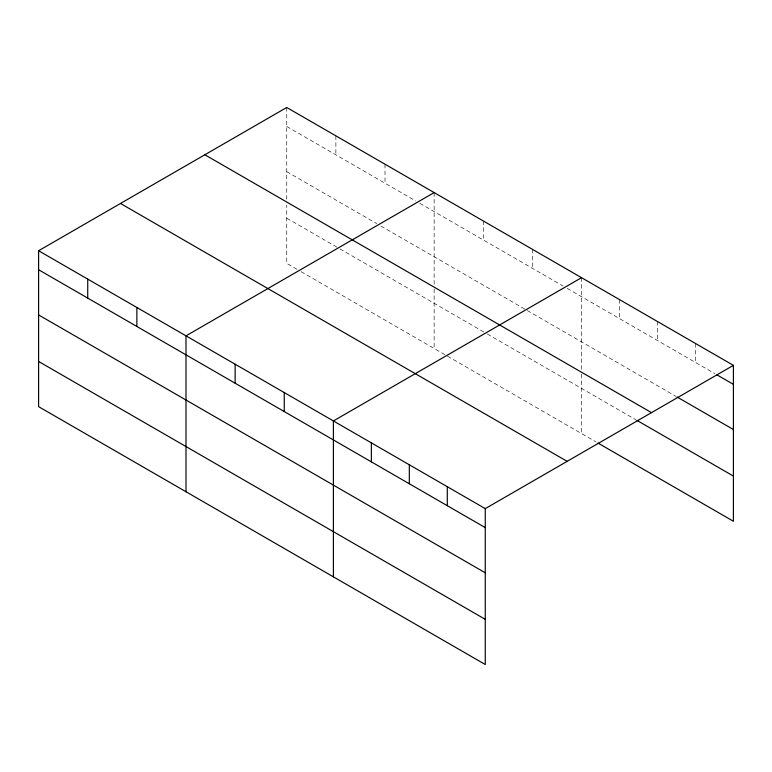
<?xml version="1.0" encoding="UTF-8"?>
<svg xmlns="http://www.w3.org/2000/svg" width="772" height="772" viewBox="0 0 772 772"><rect width="100%" height="100%" fill="white"/><g stroke="black" fill="none" stroke-linecap="round" stroke-linejoin="round"><path stroke-width="0.58" stroke-dasharray="3.86 2.9" d="M286.74 126.473L415.712 200.942M419.814 203.306L563.116 286.036M567.208 288.4L714.93 373.687M286.74 171.654L376.823 223.658M380.914 226.022L526.263 309.939M527.286 310.527L675.934 396.354M286.74 218.196L338.947 248.333M339.969 248.931L486.341 333.436M487.364 334.025L635.916 419.794M296.979 269.283L286.74 263.377L286.74 205.072M301.07 271.647L446.419 355.564M447.451 356.153L595.907 441.864M695.437 343.443L695.437 362.435M657.464 321.519L657.464 340.51M619.501 299.604L619.501 318.595M581.538 277.679L581.538 369.296M581.538 374.073L581.538 433.575M532.4 249.317L532.4 268.309M483.272 220.946L483.272 239.938M434.144 192.585L434.144 284.202M434.144 288.979L434.144 348.471M385.006 164.214L385.006 183.205M335.878 135.853L335.878 154.844M286.74 107.482L286.74 200.295"/><path stroke-width="1.16" d="M38.6 250.746L485.26 508.623L485.26 664.518L38.6 406.641L38.6 250.746L286.74 107.482L733.4 365.359L733.4 521.254L597.953 443.051M434.144 192.585L185.994 335.849L185.994 491.735M581.538 277.679L333.398 420.943L333.398 576.838M485.26 508.623L733.4 365.359M716.985 374.874L733.4 384.35M676.967 396.943L733.4 429.531M204.86 154.767L651.51 412.634M636.948 420.383L733.4 476.073M120.49 203.47L567.14 461.347M38.6 269.737L485.26 527.614M38.6 314.918L485.26 572.795M38.6 361.46L485.26 619.337M447.287 486.707L447.287 505.699M409.324 464.783L409.324 483.774M371.361 442.867L371.361 461.859M284.26 392.581L284.26 411.572M235.132 364.21L235.132 383.202M136.866 307.478L136.866 326.469M87.728 279.117L87.728 298.108"/></g></svg>
